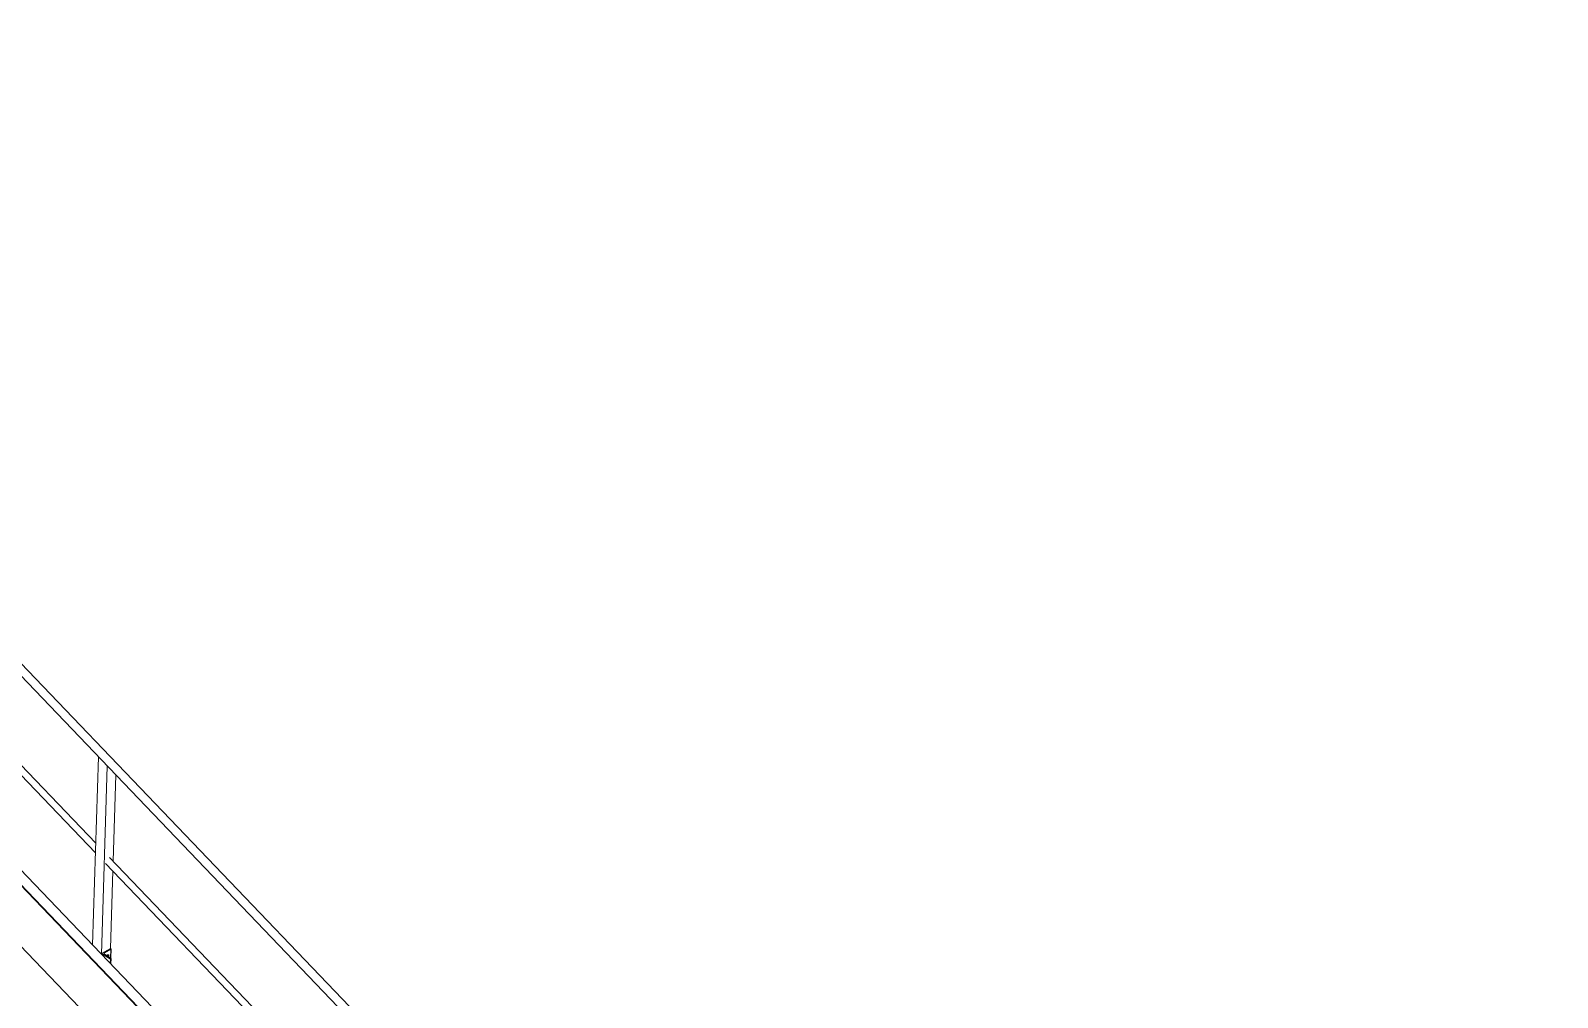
# Model space of a CAD drawing. Header units: millimetres. Extents: x 26816 to 90584, y 11074 to 56542.
# Drawn here: x 59620 to 65639, y 30233 to 34046 of the extents above; entities that cross this region are included whole.
import ezdxf

# ---------------------------------------------------------------- set-up
doc = ezdxf.new("R2010")
doc.units = ezdxf.units.MM
doc.layers.add('MAU_XANH', color=5, linetype='Continuous')

msp = doc.modelspace()

# ---------------------------------------------------------------- linework, layer by layer
at = {"layer": 'MAU_XANH', "linetype": 'Continuous', "lineweight": 0}
for p, q in [((50120.9, 40310.3), (67229.5, 22451.6)), ((62622.6, 28376), (57325, 33905.8)), ((57300.7, 33882.4), (62598.2, 28352.6)), ((57278.9, 33079.6), (62509.7, 27619.5)), ((57279, 33080.4), (62510.2, 27619.8)), ((57279.5, 33081.6), (62544.1, 27586.2)), ((57314.8, 33102), (62579.5, 27606.6)), ((59877.4, 30841), (58620.7, 32152.8)), ((58605.1, 32130), (59876.2, 30803.2)), ((59887.9, 31181.8), (59865, 30440)), ((59922.7, 31145.4), (59899.9, 30403.6)), ((59956.4, 31110.3), (59945.9, 30769.5)), ((59916.3, 30761.3), (61187.4, 29434.5)), ((61188.6, 29472.3), (59931.9, 30784.1)), ((59944.7, 30731.6), (59935.3, 30426.4)), ((59900, 30406), (59899.9, 30403.6)), ((59935.3, 30426.4), (59900, 30406)), ((59900, 30406), (59935.3, 30384.2)), ((59911.3, 30408.3), (59911.1, 30403.3)), ((59911.3, 30408.3), (59936.8, 30423)), ((59936.7, 30387.5), (59911.3, 30403.2)), ((59936.8, 30425.5), (59935.3, 30426.4)), ((59936.8, 30423), (59935.7, 30388.2)), ((59936.5, 30387.6), (59937.6, 30424.2)), ((59935.3, 30384.2), (59934.8, 30367.2)), ((59935.3, 30384.2), (59936.7, 30385)), ((59936.7, 30385), (59936.1, 30365.8)), ((59937, 30365), (59937.6, 30386.2))]:
    msp.add_line(p, q, dxfattribs=at)
at = {"layer": 'MAU_XANH', "linetype": 'Continuous', "lineweight": 0, "flags": 128}
msp.add_lwpolyline([(59921, 30397.2), (59921.7, 30398.4), (59922.7, 30399.6), (59923.7, 30400.5), (59924.8, 30401.1), (59925.8, 30401.4), (59926.7, 30401.3), (59927.5, 30401), (59928, 30400.3), (59928.3, 30399.3), (59928.3, 30398.1), (59928.1, 30396.8), (59927.6, 30395.5), (59926.9, 30394.2), (59926.6, 30393.7)], dxfattribs=at)
at = {"layer": 'MAU_XANH', "linetype": 'Continuous', "lineweight": 0}
for centre, radius, start, end in [((59912.3, 30405.8), 2.74, 112.41283, 247.52873), ((59916.5, 30401), 8.31, 322.47204, 0.66762), ((59916, 30401.2), 8.81, 323.58738, 359.55228), ((59936.2, 30424.2), 1.37, 292.41283, 67.52873), ((59936.2, 30386.2), 1.37, 292.41283, 67.52873)]:
    msp.add_arc(centre, radius, start, end, dxfattribs=at)

doc.saveas('drawing.dxf')
